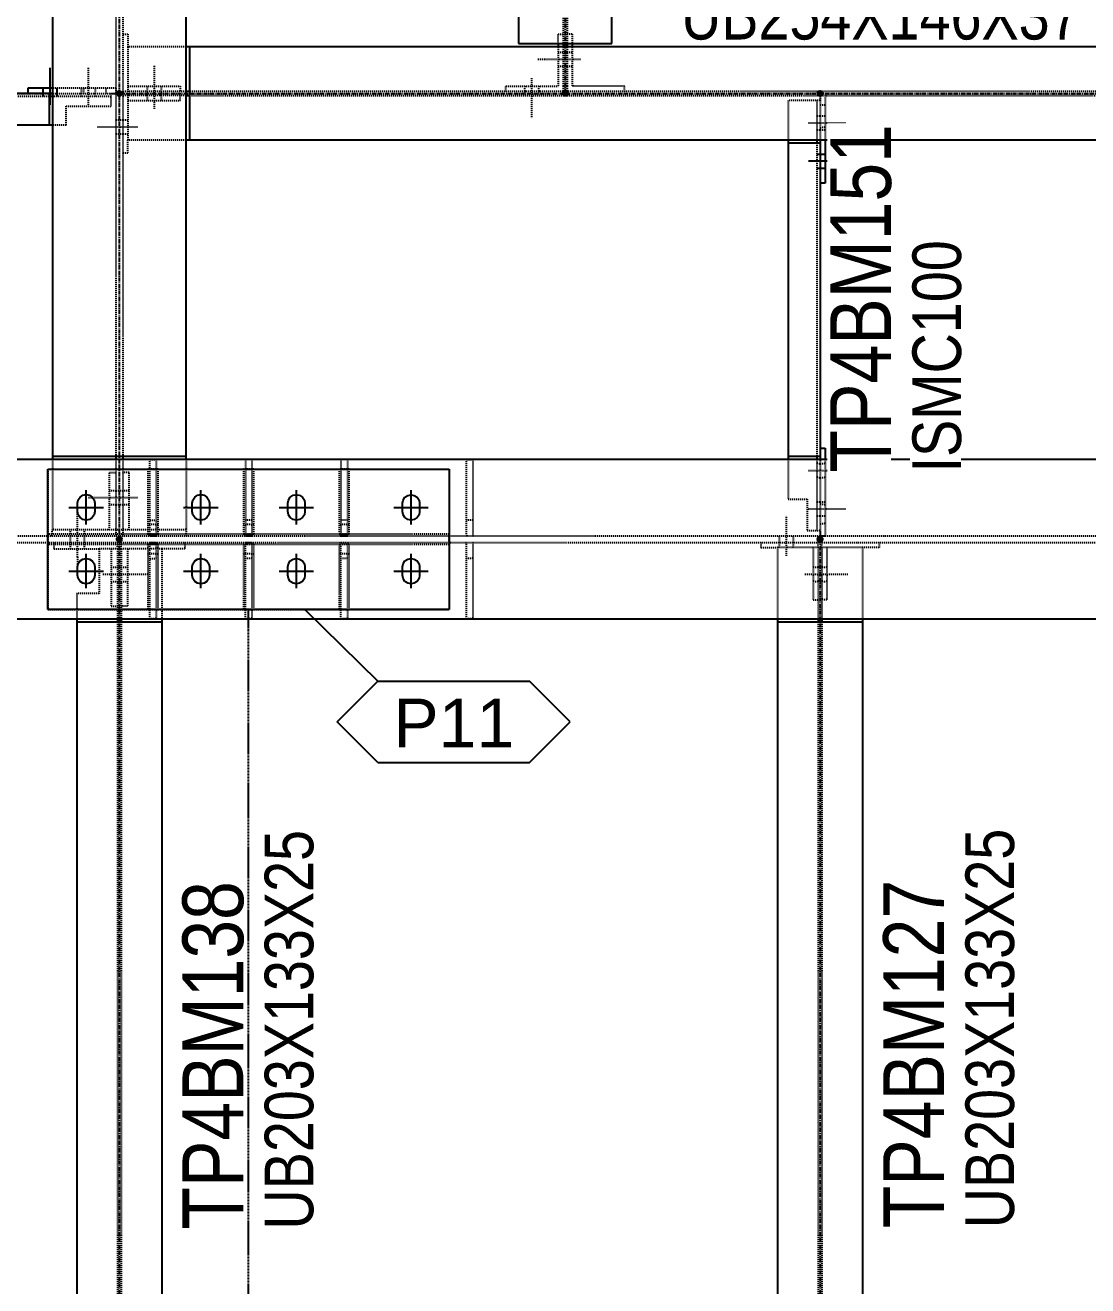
# Model space of a CAD drawing. Header units: millimetres. Extents: x 2102 to 21371, y 12217 to 26594.
# Drawn here: x 11784 to 13452, y 18349 to 20328 of the extents above; entities that cross this region are included whole.
import ezdxf

# ---------------------------------------------------------------- set-up
doc = ezdxf.new("R2010")
doc.units = ezdxf.units.MM
for name, pattern in [('CENTER', [12.7, 7.9375, -1.5875, 1.5875, -1.5875]), ('DXK_LINE_DOT2', [3.9198, 1.9599, -1.9599]), ('DXK_LINE_DOT3', [5.9187, 2.979, -0.9799, 0.9799, -0.9799])]:
    doc.linetypes.add(name, pattern=pattern)
for name, color, linetype in [('1', 7, 'Continuous'), ('2', 7, 'Continuous'), ('4', 7, 'Continuous'), ('7', 7, 'Continuous'), ('8', 7, 'Continuous')]:
    doc.layers.add(name, color=color, linetype=linetype)
doc.styles.add('Arial', font='arial.ttf', dxfattribs={"height": 0.2})
doc.styles.add('Arial Narrow', font='ARIALN.TTF', dxfattribs={"height": 0.2})

# ---------------------------------------------------------------- blocks, each defined once
blk = doc.blocks.new('Part-116860372-114946 - 114867')
at = {"layer": '4', "linetype": 'Continuous'}
blk.add_hatch(color=4, dxfattribs=at).paths.add_polyline_path([(13700.6, 19065.8, -1), (13700.6, 19075.8, -1)])
at = {"layer": '1', "color": 6, "linetype": 'DXK_LINE_DOT2'}
for p, q in [((13707.3, 24933.3), (13707.3, 19233.3)), ((13693.8, 24329.8), (13693.8, 19233.3)), ((13569.3, 19227.1), (13569.3, 19089.6)), ((13693.8, 19227.1), (13693.8, 19089.6)), ((13707.3, 19227.1), (13707.3, 19089.6)), ((13831.8, 19227.1), (13831.8, 19089.6)), ((13831.8, 19089.6), (13569.3, 19089.6))]:
    blk.add_line(p, q, dxfattribs=at)
at = {"layer": '2', "color": 2, "linetype": 'Continuous'}
for p, q in [((13569.3, 24933.3), (13569.3, 19227.1)), ((13831.8, 19227.1), (13831.8, 24933.3)), ((13831.8, 19233.3), (13569.3, 19233.3)), ((13693.8, 19233.3), (13693.8, 19227.1)), ((13707.3, 19233.3), (13707.3, 19227.1))]:
    blk.add_line(p, q, dxfattribs=at)
at = {"layer": '4', "color": 4, "linetype": 'CENTER'}
blk.add_line((13700.6, 25070.8), (13700.6, 19070.8), dxfattribs=at)
at = {"layer": '4', "color": 4, "linetype": 'Continuous'}
blk.add_circle((13700.6, 19070.8), 5, dxfattribs=at)
blk = doc.blocks.new('Part-116860372-114970 - 114867')
at = {"layer": '4', "linetype": 'Continuous'}
for points in [[(13700.6, 19940.8, -1), (13700.6, 19950.8, -1)], [(17825.6, 19940.8, -1), (17825.6, 19950.8, -1)]]:
    blk.add_hatch(color=4, dxfattribs=at).paths.add_polyline_path(points)
at = {"layer": '1', "color": 6, "linetype": 'DXK_LINE_DOT2'}
for p, q in [((13831.8, 20037.3), (13717.3, 20037.3)), ((13717.3, 20037.3), (13717.3, 19854.3)), ((17356.8, 20037.3), (16919.3, 20037.3)), ((17810.2, 20037.3), (17713.1, 20037.3)), ((17810.2, 20037.3), (17810.2, 19854.3)), ((13831.8, 19949.8), (13717.3, 19949.8)), ((13831.8, 19941.9), (13717.3, 19941.9)), ((17706.8, 19949.8), (13838.1, 19949.8)), ((13838.1, 19941.9), (17706.8, 19941.9)), ((17810.2, 19949.8), (17713.1, 19949.8)), ((17810.2, 19941.9), (17713.1, 19941.9)), ((13831.8, 19854.3), (13717.3, 19854.3)), ((17356.8, 19854.3), (16919.3, 19854.3)), ((17810.2, 19854.3), (17706.8, 19854.3))]:
    blk.add_line(p, q, dxfattribs=at)
at = {"layer": '2', "color": 2, "linetype": 'Continuous'}
for p, q in [((16919.3, 20037.3), (13831.8, 20037.3)), ((13838.1, 20037.3), (13838.1, 19854.3)), ((17713.1, 20037.3), (17356.8, 20037.3)), ((17706.8, 20037.3), (17706.8, 19854.3)), ((13838.1, 19949.8), (13831.8, 19949.8)), ((13831.8, 19941.9), (13838.1, 19941.9)), ((17713.1, 19949.8), (17706.8, 19949.8)), ((17713.1, 19941.9), (17706.8, 19941.9)), ((16919.3, 19854.3), (13831.8, 19854.3)), ((17713.1, 19854.3), (17356.8, 19854.3))]:
    blk.add_line(p, q, dxfattribs=at)
at = {"layer": '4', "color": 4, "linetype": 'CENTER'}
blk.add_line((13700.6, 19945.8), (17825.6, 19945.8), dxfattribs=at)
at = {"layer": '4', "color": 4, "linetype": 'Continuous'}
for centre in [(13700.6, 19945.8), (17825.6, 19945.8)]:
    blk.add_circle(centre, 5, dxfattribs=at)
blk = doc.blocks.new('Part-116860372-115955 - 114867')
at = {"layer": '1', "color": 6, "linetype": 'DXK_LINE_DOT2'}
for p, q in [((14959.5, 19064.6), (14959.5, 19054.6)), ((14959.5, 19054.6), (14992.3, 19054.6)), ((15062, 19054.6), (15062, 18952.1)), ((15072, 19054.6), (15072, 19064.6)), ((15062, 18952.1), (15072, 18952.1))]:
    blk.add_line(p, q, dxfattribs=at)
blk = doc.blocks.new('Part-116860372-157426 - 114867')
at = {"layer": '1', "color": 6, "linetype": 'DXK_LINE_DOT2'}
for p, q in [((14381.8, 19227.1), (13144.3, 19227.1)), ((15631.8, 19227.1), (14394.3, 19227.1)), ((13144.3, 18914.6), (14381.8, 18914.6)), ((14394.3, 18914.6), (15631.8, 18914.6))]:
    blk.add_line(p, q, dxfattribs=at)
blk = doc.blocks.new('Part-116860372-115889 - 114867')
at = {"layer": '1', "color": 6, "linetype": 'DXK_LINE_DOT2'}
for p, q in [((15085.6, 19227.1), (15085.6, 19077.1)), ((15075.6, 19139.6), (15085.6, 19139.6)), ((15075.6, 19102.1), (15085.6, 19102.1)), ((15085.6, 19077.1), (15075.6, 19077.1))]:
    blk.add_line(p, q, dxfattribs=at)
at = {"layer": '2', "color": 2, "linetype": 'Continuous'}
for p, q in [((15075.6, 19249.6), (15085.6, 19249.6)), ((15085.6, 19249.6), (15085.6, 19227.1)), ((15075.6, 19233.3), (15075.6, 19227.1))]:
    blk.add_line(p, q, dxfattribs=at)
blk = doc.blocks.new('Part-116860372-115995 - 114867')
at = {"layer": '1', "color": 6, "linetype": 'DXK_LINE_DOT2'}
for p, q in [((13719.8, 19202.1), (13707.3, 19202.1)), ((13719.8, 19089.6), (13719.8, 19202.1)), ((13707.3, 19089.6), (13707.3, 19077.1)), ((13832.3, 19089.6), (13831.8, 19089.6)), ((13832.3, 19077.1), (13832.3, 19089.6))]:
    blk.add_line(p, q, dxfattribs=at)
blk = doc.blocks.new('Bolt-116860372-115957 - 114867')
at = {"layer": '1', "color": 1, "linetype": 'DXK_LINE_DOT2'}
for p, q in [((15009.5, 19038.3), (15009.5, 19117.1)), ((14995.8, 19064.6), (14995.8, 19077.1)), ((15023.3, 19064.6), (15023.3, 19077.1)), ((14995.8, 19054.6), (14995.8, 19064.6)), ((15023.3, 19054.6), (15023.3, 19064.6))]:
    blk.add_line(p, q, dxfattribs=at)
blk = doc.blocks.new('Part-116860372-149914 - 114867')
at = {"layer": '1', "color": 6, "linetype": 'DXK_LINE_DOT2'}
for p, q in [((14381.8, 19077.1), (14381.8, 19227.1)), ((14381.8, 19227.1), (14394.3, 19227.1)), ((14394.3, 19227.1), (14394.3, 19077.1)), ((14394.3, 19108.3), (14381.8, 19108.3))]:
    blk.add_line(p, q, dxfattribs=at)
blk = doc.blocks.new('Part-116860372-114971 - 114867')
at = {"layer": '4', "linetype": 'Continuous'}
blk.add_hatch(color=4, dxfattribs=at).paths.add_polyline_path([(14575.6, 19940.8, -1), (14575.6, 19950.8, -1)])
at = {"layer": '1', "color": 6, "linetype": 'DXK_LINE_DOT2'}
for p, q in [((14579.5, 22461), (14579.5, 20043.6)), ((14571.6, 21320.8), (14571.6, 20043.6)), ((14571.6, 20037.3), (14571.6, 19959.8)), ((14579.5, 20037.3), (14579.5, 19959.8)), ((14579.5, 19959.8), (14571.6, 19959.8))]:
    blk.add_line(p, q, dxfattribs=at)
at = {"layer": '2', "color": 2, "linetype": 'Continuous'}
for p, q in [((14484.1, 21108.3), (14484.1, 20043.6)), ((14667.1, 20043.6), (14667.1, 21108.3)), ((14484.1, 20043.6), (14667.1, 20043.6)), ((14571.6, 20043.6), (14571.6, 20037.3)), ((14579.5, 20043.6), (14579.5, 20037.3))]:
    blk.add_line(p, q, dxfattribs=at)
at = {"layer": '4', "color": 4, "linetype": 'CENTER'}
blk.add_line((14575.6, 22570.8), (14575.6, 19945.8), dxfattribs=at)
at = {"layer": '4', "color": 4, "linetype": 'Continuous'}
blk.add_circle((14575.6, 19945.8), 5, dxfattribs=at)
blk = doc.blocks.new('Part-116860372-114984 - 114867')
at = {"layer": '4', "linetype": 'Continuous'}
blk.add_hatch(color=4, dxfattribs=at).paths.add_polyline_path([(13700.6, 19065.8, -1), (13700.6, 19075.8, -1)])
at = {"layer": '1', "color": 6, "linetype": 'DXK_LINE_DOT2'}
for p, q in [((13783.8, 19052.1), (13661.1, 19052.1)), ((13661.1, 19052.1), (13661.1, 18964.6)), ((13697, 19052.1), (13697, 18914.6)), ((13704.1, 19052.1), (13704.1, 18914.6)), ((13783.8, 19052.1), (13783.8, 18914.6)), ((13661.1, 18964.6), (13617.3, 18964.6)), ((13617.3, 18964.6), (13617.3, 15470.2)), ((13697, 18908.3), (13697, 15470.2)), ((13704.1, 18908.3), (13704.1, 15470.2))]:
    blk.add_line(p, q, dxfattribs=at)
at = {"layer": '2', "color": 2, "linetype": 'Continuous'}
for p, q in [((13617.3, 18914.6), (13617.3, 15464)), ((13783.8, 18908.3), (13617.3, 18908.3)), ((13697, 18914.6), (13697, 18908.3)), ((13704.1, 18914.6), (13704.1, 18908.3)), ((13783.8, 18914.6), (13783.8, 15464))]:
    blk.add_line(p, q, dxfattribs=at)
at = {"layer": '4', "color": 4, "linetype": 'CENTER'}
blk.add_line((13700.6, 19070.8), (13700.6, 15320.8), dxfattribs=at)
at = {"layer": '4', "color": 4, "linetype": 'Continuous'}
blk.add_circle((13700.6, 19070.8), 5, dxfattribs=at)
blk = doc.blocks.new('Part-116860372-114986 - 114867')
at = {"layer": '4', "linetype": 'Continuous'}
blk.add_hatch(color=4, dxfattribs=at).paths.add_polyline_path([(15075.6, 19065.8, -1), (15075.6, 19075.8, -1)])
at = {"layer": '1', "color": 6, "linetype": 'DXK_LINE_DOT2'}
for p, q in [((15158.8, 19054.6), (14992.3, 19054.6)), ((14992.3, 19054.6), (14992.3, 18914.6)), ((15072, 19054.6), (15072, 18914.6)), ((15079.1, 19054.6), (15079.1, 18914.6)), ((15158.8, 19054.6), (15158.8, 18914.6)), ((15072, 18908.3), (15072, 15470.2)), ((15079.1, 18908.3), (15079.1, 15470.2))]:
    blk.add_line(p, q, dxfattribs=at)
at = {"layer": '2', "color": 2, "linetype": 'Continuous'}
for p, q in [((14992.3, 18914.6), (14992.3, 15464)), ((15158.8, 18908.3), (14992.3, 18908.3)), ((15072, 18914.6), (15072, 18908.3)), ((15079.1, 18914.6), (15079.1, 18908.3)), ((15158.8, 18914.6), (15158.8, 15464))]:
    blk.add_line(p, q, dxfattribs=at)
at = {"layer": '4', "color": 4, "linetype": 'CENTER'}
blk.add_line((15075.6, 19070.8), (15075.6, 15320.8), dxfattribs=at)
at = {"layer": '4', "color": 4, "linetype": 'Continuous'}
blk.add_circle((15075.6, 19070.8), 5, dxfattribs=at)
blk = doc.blocks.new('Bolt-116860372-115961 - 114867')
at = {"layer": '1', "color": 1, "linetype": 'DXK_LINE_DOT2'}
for p, q in [((13618.8, 19035.8), (13618.8, 19133.3)), ((13605.1, 19077.1), (13605.1, 19089.6)), ((13605.1, 19064.6), (13605.1, 19077.1)), ((13632.6, 19077.1), (13632.6, 19089.6)), ((13632.6, 19064.6), (13632.6, 19077.1)), ((13605.1, 19052.1), (13605.1, 19064.6)), ((13632.6, 19052.1), (13632.6, 19064.6))]:
    blk.add_line(p, q, dxfattribs=at)
blk = doc.blocks.new('Part-116860372-115043 - 114867')
at = {"layer": '4', "linetype": 'Continuous'}
for points in [[(12325.6, 19940.8, -1), (12325.6, 19950.8, -1)], [(13700.6, 19940.8, -1), (13700.6, 19950.8, -1)]]:
    blk.add_hatch(color=4, dxfattribs=at).paths.add_polyline_path(points)
at = {"layer": '1', "color": 6, "linetype": 'DXK_LINE_DOT2'}
for p, q in [((12415.1, 19945.8), (12339.1, 19945.8)), ((12339.1, 19883.3), (12339.1, 19945.8)), ((12408.8, 19939.6), (12339.1, 19939.6)), ((13563.1, 19939.6), (12415.1, 19939.6)), ((13563.1, 19945.8), (13683.8, 19945.8)), ((13683.8, 19939.6), (13569.3, 19939.6)), ((13683.8, 19945.8), (13683.8, 19920.8)), ((13596.3, 19883.3), (13596.3, 19920.8)), ((13596.3, 19920.8), (13683.8, 19920.8)), ((12408.8, 19883.3), (12339.1, 19883.3)), ((13596.3, 19883.3), (13569.3, 19883.3))]:
    blk.add_line(p, q, dxfattribs=at)
at = {"layer": '2', "color": 2, "linetype": 'Continuous'}
for p, q in [((12415.1, 19939.6), (12408.8, 19939.6)), ((13563.1, 19945.8), (12415.1, 19945.8)), ((12415.1, 19945.8), (12415.1, 19883.3)), ((13563.1, 19945.8), (13563.1, 19883.3)), ((13569.3, 19939.6), (13563.1, 19939.6)), ((13569.3, 19883.3), (12408.8, 19883.3))]:
    blk.add_line(p, q, dxfattribs=at)
at = {"layer": '4', "color": 4, "linetype": 'CENTER'}
for p, q in [((12325.6, 19945.8), (12339.1, 19945.8)), ((12415.1, 19945.8), (13563.1, 19945.8)), ((13683.8, 19945.8), (13700.6, 19945.8))]:
    blk.add_line(p, q, dxfattribs=at)
at = {"layer": '4', "color": 4, "linetype": 'Continuous'}
for centre in [(12325.6, 19945.8), (13700.6, 19945.8)]:
    blk.add_circle(centre, 5, dxfattribs=at)
blk = doc.blocks.new('Part-116860372-115112 - 114867')
at = {"layer": '2', "color": 2, "linetype": 'Continuous'}
for p, q in [((20038.1, 19227.1), (9419.3, 19227.1)), ((9419.3, 18914.6), (17066.8, 18914.6))]:
    blk.add_line(p, q, dxfattribs=at)
blk = doc.blocks.new('Part-116860372-115114 - 114867')
at = {"layer": '1', "color": 6, "linetype": 'DXK_LINE_DOT2'}
for p, q in [((20038.1, 19077.1), (9419.3, 19077.1)), ((9419.3, 19064.6), (20038.1, 19064.6))]:
    blk.add_line(p, q, dxfattribs=at)
blk = doc.blocks.new('Part-116860372-115118 - 114867')
at = {"layer": '4', "linetype": 'Continuous'}
for points in [[(15075.6, 19940.8, -1), (15075.6, 19950.8, -1)], [(15075.6, 19065.8, -1), (15075.6, 19075.8, -1)]]:
    blk.add_hatch(color=4, dxfattribs=at).paths.add_polyline_path(points)
at = {"layer": '1', "color": 6, "linetype": 'DXK_LINE_DOT2'}
for p, q in [((15013.1, 19931.9), (15013.1, 19854.3)), ((15075.6, 19931.9), (15013.1, 19931.9)), ((15069.3, 19931.9), (15069.3, 19854.3)), ((15075.6, 19931.9), (15075.6, 19848.1)), ((15069.3, 19848.1), (15069.3, 19233.3)), ((15013.1, 19227.1), (15013.1, 19149.6)), ((15069.3, 19227.1), (15069.3, 19087.1)), ((15075.6, 19233.3), (15075.6, 19087.1)), ((15013.1, 19149.6), (15050.6, 19149.6)), ((15050.6, 19149.6), (15050.6, 19087.1)), ((15075.6, 19087.1), (15050.6, 19087.1))]:
    blk.add_line(p, q, dxfattribs=at)
at = {"layer": '2', "color": 2, "linetype": 'Continuous'}
for p, q in [((15013.1, 19854.3), (15013.1, 19227.1)), ((15075.6, 19848.1), (15013.1, 19848.1)), ((15069.3, 19854.3), (15069.3, 19848.1)), ((15075.6, 19848.1), (15075.6, 19233.3)), ((15075.6, 19233.3), (15013.1, 19233.3)), ((15069.3, 19233.3), (15069.3, 19227.1))]:
    blk.add_line(p, q, dxfattribs=at)
at = {"layer": '4', "color": 4, "linetype": 'CENTER'}
for p, q in [((15075.6, 19945.8), (15075.6, 19931.9)), ((15075.6, 19848.1), (15075.6, 19233.3)), ((15075.6, 19087.1), (15075.6, 19070.8))]:
    blk.add_line(p, q, dxfattribs=at)
at = {"layer": '4', "color": 4, "linetype": 'Continuous'}
for centre in [(15075.6, 19945.8), (15075.6, 19070.8)]:
    blk.add_circle(centre, 5, dxfattribs=at)
blk = doc.blocks.new('Part-116860372-150342 - 114867')
at = {"layer": '1', "color": 6, "linetype": 'DXK_LINE_DOT2'}
for p, q in [((14135.6, 18914.6), (14135.6, 19064.6)), ((14135.6, 19064.6), (14148.1, 19064.6)), ((14148.1, 19064.6), (14148.1, 18914.6)), ((14148.1, 19033.4), (14135.6, 19033.4)), ((14148.1, 18914.6), (14135.6, 18914.6))]:
    blk.add_line(p, q, dxfattribs=at)
blk = doc.blocks.new('Part-116860372-116534 - 114867')
at = {"layer": '1', "color": 6, "linetype": 'DXK_LINE_DOT2'}
for p, q in [((14348.1, 19080.9), (13560.6, 19080.8)), ((13560.6, 19060.8), (13560.6, 19080.8)), ((14348.1, 19060.9), (14348.1, 19080.9)), ((14348.1, 19060.9), (13560.6, 19060.8))]:
    blk.add_line(p, q, dxfattribs=at)
blk = doc.blocks.new('Part-116860372-116542 - 114867')
at = {"layer": '1', "color": 6, "linetype": 'DXK_LINE_DOT2'}
for p, q in [((14151.8, 19060.8), (14131.8, 19060.8)), ((14131.8, 19060.8), (14131.8, 18933.3)), ((14151.8, 18933.3), (14151.8, 19060.8)), ((14151.8, 19042.1), (14131.8, 19042.1)), ((14131.8, 18933.3), (14151.8, 18933.3))]:
    blk.add_line(p, q, dxfattribs=at)
blk = doc.blocks.new('Part-116860372-116540 - 114867')
at = {"layer": '1', "color": 6, "linetype": 'DXK_LINE_DOT2'}
for p, q in [((13964.3, 19060.8), (13944.3, 19060.8)), ((13944.3, 19060.8), (13944.3, 18933.3)), ((13964.3, 18933.3), (13964.3, 19060.8)), ((13964.3, 19042.1), (13944.3, 19042.1)), ((13944.3, 18933.3), (13964.3, 18933.3))]:
    blk.add_line(p, q, dxfattribs=at)
blk = doc.blocks.new('Part-116860372-115516 - 114867')
at = {"layer": '1', "color": 6, "linetype": 'DXK_LINE_DOT2'}
for p, q in [((14589.5, 20062.3), (14579.5, 20062.3)), ((14589.5, 20062.3), (14589.5, 20043.6)), ((14579.5, 20043.6), (14579.5, 20037.3)), ((14589.5, 20037.3), (14589.5, 19959.8)), ((14579.5, 19959.8), (14579.5, 19949.8)), ((14692, 19959.8), (14589.5, 19959.8)), ((14692, 19949.8), (14692, 19959.8))]:
    blk.add_line(p, q, dxfattribs=at)
at = {"layer": '2', "color": 2, "linetype": 'Continuous'}
blk.add_line((14589.5, 20043.6), (14589.5, 20037.3), dxfattribs=at)
blk = doc.blocks.new('Bolt-116860372-115890 - 114867')
at = {"layer": '1', "color": 1, "linetype": 'DXK_LINE_DOT2'}
for p, q in [((15053.1, 19205.8), (15125.6, 19205.8)), ((15069.3, 19219.6), (15075.6, 19219.6)), ((15075.6, 19219.6), (15085.6, 19219.6)), ((15069.3, 19192.1), (15075.6, 19192.1)), ((15075.6, 19192.1), (15085.6, 19192.1)), ((15053.1, 19130.8), (15125.6, 19130.8)), ((15069.3, 19144.6), (15075.6, 19144.6)), ((15075.6, 19144.6), (15085.6, 19144.6)), ((15069.3, 19117.1), (15075.6, 19117.1)), ((15075.6, 19117.1), (15085.6, 19117.1))]:
    blk.add_line(p, q, dxfattribs=at)
blk = doc.blocks.new('Part-116860372-115958 - 114867')
at = {"layer": '1', "color": 6, "linetype": 'DXK_LINE_DOT2'}
for p, q in [((13704.1, 19052.1), (13704.1, 19064.6)), ((13716.6, 19052.1), (13716.6, 18939.6)), ((13829.1, 19052.1), (13783.8, 19052.1)), ((13829.1, 19064.6), (13829.1, 19052.1)), ((13716.6, 18939.6), (13704.1, 18939.6))]:
    blk.add_line(p, q, dxfattribs=at)
blk = doc.blocks.new('Part-116860372-115515 - 114867')
at = {"layer": '1', "color": 6, "linetype": 'DXK_LINE_DOT2'}
for p, q in [((14561.6, 20043.6), (14561.6, 20062.3)), ((14561.6, 20062.3), (14571.6, 20062.3)), ((14561.6, 20037.3), (14561.6, 19959.8)), ((14571.6, 20043.6), (14571.6, 20037.3)), ((14459.1, 19949.8), (14459.1, 19959.8)), ((14459.1, 19959.8), (14561.6, 19959.8)), ((14571.6, 19959.8), (14571.6, 19949.8))]:
    blk.add_line(p, q, dxfattribs=at)
at = {"layer": '2', "color": 2, "linetype": 'Continuous'}
blk.add_line((14561.6, 20043.6), (14561.6, 20037.3), dxfattribs=at)
blk = doc.blocks.new('Bolt-116860372-115517 - 114867')
at = {"layer": '1', "color": 1, "linetype": 'DXK_LINE_DOT2'}
for p, q in [((14571.6, 20026), (14561.6, 20026)), ((14579.5, 20026), (14571.6, 20026)), ((14589.5, 20026), (14579.5, 20026)), ((14605.8, 20012.3), (14520.8, 20012.3)), ((14571.6, 19998.5), (14561.6, 19998.5)), ((14579.5, 19998.5), (14571.6, 19998.5)), ((14589.5, 19998.5), (14579.5, 19998.5))]:
    blk.add_line(p, q, dxfattribs=at)
blk = doc.blocks.new('Part-116860372-115519 - 114867')
at = {"layer": '1', "color": 6, "linetype": 'DXK_LINE_DOT2'}
for p, q in [((13707.3, 20062.3), (13717.3, 20062.3)), ((13717.3, 20062.3), (13717.3, 20037.3)), ((13717.3, 19949.8), (13707.3, 19949.8)), ((13717.3, 19959.8), (13819.8, 19959.8)), ((13819.8, 19959.8), (13819.8, 19949.8))]:
    blk.add_line(p, q, dxfattribs=at)
blk = doc.blocks.new('Part-116860372-115520 - 114867')
at = {"layer": '1', "color": 6, "linetype": 'DXK_LINE_DOT2'}
for p, q in [((13717.3, 19941.9), (13707.3, 19941.9)), ((13819.8, 19931.9), (13819.8, 19941.9)), ((13717.3, 19931.9), (13819.8, 19931.9)), ((13717.3, 19829.4), (13717.3, 19854.3)), ((13707.3, 19829.4), (13717.3, 19829.4))]:
    blk.add_line(p, q, dxfattribs=at)
blk = doc.blocks.new('Bolt-116860372-115521 - 114867')
at = {"layer": '1', "color": 1, "linetype": 'DXK_LINE_DOT2'}
for p, q in [((13769.8, 19915.6), (13769.8, 20000.6)), ((13756.1, 19949.8), (13756.1, 19959.8)), ((13756.1, 19941.9), (13756.1, 19949.8)), ((13756.1, 19931.9), (13756.1, 19941.9)), ((13783.6, 19949.8), (13783.6, 19959.8)), ((13783.6, 19941.9), (13783.6, 19949.8)), ((13783.6, 19931.9), (13783.6, 19941.9))]:
    blk.add_line(p, q, dxfattribs=at)
blk = doc.blocks.new('Part-116860372-115954 - 114867')
at = {"layer": '1', "color": 6, "linetype": 'DXK_LINE_DOT2'}
for p, q in [((15079.1, 19054.6), (15079.1, 19064.6)), ((15089.1, 19054.6), (15089.1, 18952.1)), ((15191.6, 19054.6), (15158.8, 19054.6)), ((15191.6, 19064.6), (15191.6, 19054.6)), ((15089.1, 18952.1), (15079.1, 18952.1))]:
    blk.add_line(p, q, dxfattribs=at)
blk = doc.blocks.new('Bolt-116860372-115528 - 114867')
at = {"layer": '1', "color": 1, "linetype": 'DXK_LINE_DOT2'}
for p, q in [((14509.1, 19975.8), (14509.1, 19897)), ((14495.4, 19959.8), (14495.4, 19949.8)), ((14495.4, 19949.8), (14495.4, 19941.9)), ((14522.9, 19959.8), (14522.9, 19949.8)), ((14522.9, 19949.8), (14522.9, 19941.9))]:
    blk.add_line(p, q, dxfattribs=at)
blk = doc.blocks.new('Bolt-116860372-115531 - 114867')
at = {"layer": '1', "color": 1, "linetype": 'DXK_LINE_DOT2'}
for p, q in [((13707.3, 19893.1), (13693.8, 19893.1)), ((13717.3, 19893.1), (13707.3, 19893.1)), ((13736.1, 19879.4), (13657.4, 19879.4)), ((13707.3, 19865.6), (13693.8, 19865.6)), ((13717.3, 19865.6), (13707.3, 19865.6))]:
    blk.add_line(p, q, dxfattribs=at)
blk = doc.blocks.new('Part-116860372-115689 - 114867')
at = {"layer": '1', "color": 6, "linetype": 'DXK_LINE_DOT2'}
for p, q in [((13693.8, 19955.8), (13569.3, 19955.8)), ((13631.3, 19945.8), (13631.3, 19955.8)), ((13675.1, 19945.8), (13675.1, 19955.8)), ((13693.8, 19955.8), (13693.8, 19945.8))]:
    blk.add_line(p, q, dxfattribs=at)
at = {"layer": '2', "color": 2, "linetype": 'Continuous'}
for p, q in [((13569.3, 19955.8), (13521.3, 19955.8)), ((13521.3, 19955.8), (13521.3, 19945.8)), ((13569.3, 19945.8), (13563.1, 19945.8))]:
    blk.add_line(p, q, dxfattribs=at)
blk = doc.blocks.new('Bolt-116860372-115690 - 114867')
at = {"layer": '1', "color": 1, "linetype": 'DXK_LINE_DOT2'}
for p, q in [((13640.1, 19923.3), (13640.1, 19995.8)), ((13626.3, 19945.8), (13626.3, 19955.8)), ((13626.3, 19939.6), (13626.3, 19945.8)), ((13653.8, 19945.8), (13653.8, 19955.8)), ((13653.8, 19939.6), (13653.8, 19945.8))]:
    blk.add_line(p, q, dxfattribs=at)
at = {"layer": '2', "color": 1, "linetype": 'Continuous'}
for p, q in [((13565.1, 19923.3), (13565.1, 19995.8)), ((13551.3, 19945.8), (13551.3, 19955.8)), ((13551.3, 19939.6), (13551.3, 19945.8)), ((13578.8, 19945.8), (13578.8, 19955.8)), ((13578.8, 19939.6), (13578.8, 19945.8))]:
    blk.add_line(p, q, dxfattribs=at)
blk = doc.blocks.new('Part-116860372-116537 - 114867')
at = {"layer": '1', "color": 6, "linetype": 'DXK_LINE_DOT2'}
for p, q in [((13560.6, 19208.3), (13560.6, 18933.3)), ((13560.6, 19208.3), (14348.1, 19208.3)), ((14348.1, 19208.3), (14348.1, 18933.3)), ((13560.6, 18933.3), (14348.1, 18933.3))]:
    blk.add_line(p, q, dxfattribs=at)
blk = doc.blocks.new('Part-116860372-116541 - 114867')
at = {"layer": '1', "color": 6, "linetype": 'DXK_LINE_DOT2'}
for p, q in [((14131.8, 19208.3), (14131.8, 19080.8)), ((14151.8, 19208.3), (14131.8, 19208.3)), ((14151.8, 19080.8), (14151.8, 19208.3)), ((14151.8, 19099.6), (14131.8, 19099.6)), ((14131.8, 19080.8), (14151.8, 19080.8))]:
    blk.add_line(p, q, dxfattribs=at)
blk = doc.blocks.new('Part-116860372-115885 - 114867')
at = {"layer": '1', "color": 6, "linetype": 'DXK_LINE_DOT2'}
for p, q in [((15085.6, 19941.9), (15085.6, 19854.3)), ((15075.6, 19923.2), (15085.6, 19923.2)), ((15075.6, 19879.4), (15085.6, 19879.4))]:
    blk.add_line(p, q, dxfattribs=at)
at = {"layer": '2', "color": 2, "linetype": 'Continuous'}
for p, q in [((15075.6, 19854.3), (15075.6, 19848.1)), ((15085.6, 19854.3), (15085.6, 19769.4)), ((15085.6, 19769.4), (15075.6, 19769.4))]:
    blk.add_line(p, q, dxfattribs=at)
blk = doc.blocks.new('Bolt-116860372-115886 - 114867')
at = {"layer": '1', "color": 1, "linetype": 'DXK_LINE_DOT2'}
for p, q in [((15069.3, 19901.9), (15075.6, 19901.9)), ((15075.6, 19901.9), (15085.6, 19901.9)), ((15053.1, 19888.2), (15125.6, 19888.2)), ((15069.3, 19874.4), (15075.6, 19874.4)), ((15075.6, 19874.4), (15085.6, 19874.4))]:
    blk.add_line(p, q, dxfattribs=at)
at = {"layer": '2', "color": 1, "linetype": 'Continuous'}
for p, q in [((15069.3, 19826.9), (15075.6, 19826.9)), ((15075.6, 19826.9), (15085.6, 19826.9)), ((15053.1, 19813.2), (15125.6, 19813.2)), ((15069.3, 19799.4), (15075.6, 19799.4)), ((15075.6, 19799.4), (15085.6, 19799.4))]:
    blk.add_line(p, q, dxfattribs=at)
blk = doc.blocks.new('Bolt-116860372-115956 - 114867')
at = {"layer": '1', "color": 1, "linetype": 'DXK_LINE_DOT2'}
for p, q in [((15045.8, 19002.1), (15130.8, 19002.1)), ((15062, 19015.8), (15072, 19015.8)), ((15072, 19015.8), (15079.1, 19015.8)), ((15079.1, 19015.8), (15089.1, 19015.8)), ((15062, 18988.3), (15072, 18988.3)), ((15072, 18988.3), (15079.1, 18988.3)), ((15079.1, 18988.3), (15089.1, 18988.3))]:
    blk.add_line(p, q, dxfattribs=at)
blk = doc.blocks.new('Part-116860372-115959 - 114867')
at = {"layer": '1', "color": 6, "linetype": 'DXK_LINE_DOT2'}
for p, q in [((13572, 19064.6), (13572, 19052.1)), ((13572, 19052.1), (13661.1, 19052.1)), ((13684.5, 19052.1), (13684.5, 18939.6)), ((13697, 19052.1), (13697, 19064.6)), ((13684.5, 18939.6), (13697, 18939.6))]:
    blk.add_line(p, q, dxfattribs=at)
blk = doc.blocks.new('Bolt-116860372-115960 - 114867')
at = {"layer": '1', "color": 1, "linetype": 'DXK_LINE_DOT2'}
for p, q in [((13668.3, 19002.1), (13759.5, 19002.1)), ((13684.5, 19015.8), (13697, 19015.8)), ((13697, 19015.8), (13704.1, 19015.8)), ((13704.1, 19015.8), (13716.6, 19015.8)), ((13684.5, 18988.3), (13697, 18988.3)), ((13697, 18988.3), (13704.1, 18988.3)), ((13704.1, 18988.3), (13716.6, 18988.3))]:
    blk.add_line(p, q, dxfattribs=at)
blk = doc.blocks.new('Part-116860372-115994 - 114867')
at = {"layer": '1', "color": 6, "linetype": 'DXK_LINE_DOT2'}
for p, q in [((13681.3, 19089.6), (13681.3, 19202.1)), ((13681.3, 19202.1), (13693.8, 19202.1)), ((13568.8, 19077.1), (13568.8, 19089.6)), ((13568.8, 19089.6), (13569.3, 19089.6)), ((13693.8, 19089.6), (13693.8, 19077.1))]:
    blk.add_line(p, q, dxfattribs=at)
blk = doc.blocks.new('Bolt-116860372-115996 - 114867')
at = {"layer": '1', "color": 1, "linetype": 'DXK_LINE_DOT2'}
for p, q in [((13736.1, 19152.1), (13638.6, 19152.1)), ((13693.8, 19165.8), (13681.3, 19165.8)), ((13707.3, 19165.8), (13693.8, 19165.8)), ((13719.8, 19165.8), (13707.3, 19165.8)), ((13693.8, 19138.3), (13681.3, 19138.3)), ((13707.3, 19138.3), (13693.8, 19138.3)), ((13719.8, 19138.3), (13707.3, 19138.3))]:
    blk.add_line(p, q, dxfattribs=at)
blk = doc.blocks.new('Bolt-116860372-115997 - 114867')
at = {"layer": '1', "color": 1, "linetype": 'DXK_LINE_DOT2'}
blk.add_line((13618.8, 19035.8), (13618.8, 19020.8), dxfattribs=at)
blk = doc.blocks.new('Part-116860372-150343 - 114867')
at = {"layer": '1', "color": 6, "linetype": 'DXK_LINE_DOT2'}
for p, q in [((13948.1, 19227.1), (13948.1, 19077.1)), ((13960.6, 19227.1), (13960.6, 19077.1)), ((13960.6, 19108.4), (13948.1, 19108.4)), ((13960.6, 19077.1), (13948.1, 19077.1))]:
    blk.add_line(p, q, dxfattribs=at)
at = {"layer": '2', "color": 2, "linetype": 'Continuous'}
blk.add_line((13960.6, 19227.1), (13948.1, 19227.1), dxfattribs=at)
blk = doc.blocks.new('Part-116860372-149915 - 114867')
at = {"layer": '1', "color": 6, "linetype": 'DXK_LINE_DOT2'}
for p, q in [((14381.8, 18914.6), (14381.8, 19064.6)), ((14394.3, 19064.6), (14394.3, 18914.6)), ((14394.3, 19033.3), (14381.8, 19033.3)), ((14394.3, 18914.6), (14381.8, 18914.6))]:
    blk.add_line(p, q, dxfattribs=at)
blk = doc.blocks.new('Part-116860372-116535 - 114867')
at = {"layer": '2', "color": 2, "linetype": 'Continuous'}
for p, q in [((13560.6, 18933.3), (13560.6, 19208.3)), ((13560.6, 19208.3), (14348.1, 19208.3)), ((14348.1, 19208.3), (14348.1, 18933.3)), ((14348.1, 18933.3), (13560.6, 18933.3))]:
    blk.add_line(p, q, dxfattribs=at)
blk = doc.blocks.new('Part-116860372-116536 - 114867')
at = {"layer": '1', "color": 6, "linetype": 'DXK_LINE_DOT2'}
for p, q in [((13756.8, 19208.3), (13756.8, 19080.8)), ((13776.8, 19208.3), (13756.8, 19208.3)), ((13776.8, 19080.8), (13776.8, 19208.3)), ((13776.8, 19099.6), (13756.8, 19099.6)), ((13756.8, 19080.8), (13776.8, 19080.8))]:
    blk.add_line(p, q, dxfattribs=at)
blk = doc.blocks.new('Part-116860372-116538 - 114867')
at = {"layer": '1', "color": 6, "linetype": 'DXK_LINE_DOT2'}
for p, q in [((13776.8, 19060.8), (13756.8, 19060.8)), ((13756.8, 19060.8), (13756.8, 18933.3)), ((13776.8, 18933.3), (13776.8, 19060.8)), ((13776.8, 19042.1), (13756.8, 19042.1)), ((13756.8, 18933.3), (13776.8, 18933.3))]:
    blk.add_line(p, q, dxfattribs=at)
blk = doc.blocks.new('Part-116860372-116539 - 114867')
at = {"layer": '1', "color": 6, "linetype": 'DXK_LINE_DOT2'}
for p, q in [((13944.3, 19208.3), (13944.3, 19080.8)), ((13964.3, 19208.3), (13944.3, 19208.3)), ((13964.3, 19080.8), (13964.3, 19208.3)), ((13964.3, 19099.6), (13944.3, 19099.6)), ((13944.3, 19080.8), (13964.3, 19080.8))]:
    blk.add_line(p, q, dxfattribs=at)
blk = doc.blocks.new('Bolt-116860372-116543 - 114867')
at = {"layer": '2', "color": 1, "linetype": 'Continuous'}
for p, q in [((13618.7, 19141.5), (13620, 19148)), ((13620, 19148), (13623.6, 19153.4)), ((13623.6, 19153.4), (13629.1, 19157.1)), ((13629.1, 19157.1), (13635.6, 19158.4)), ((13635.6, 19099.6), (13635.6, 19167.1)), ((13635.6, 19158.4), (13635.6, 19158.4)), ((13635.6, 19158.4), (13642, 19157.1)), ((13642, 19157.1), (13647.5, 19153.4)), ((13647.5, 19153.4), (13651.2, 19148)), ((13651.2, 19148), (13652.4, 19141.5)), ((13843.7, 19141.5), (13845, 19147.9)), ((13845, 19147.9), (13848.6, 19153.4)), ((13848.6, 19153.4), (13854.1, 19157.1)), ((13854.1, 19157.1), (13860.6, 19158.4)), ((13860.6, 19099.6), (13860.6, 19167.1)), ((13860.6, 19158.4), (13860.6, 19158.4)), ((13860.6, 19158.4), (13867, 19157.1)), ((13867, 19157.1), (13872.5, 19153.4)), ((13872.5, 19153.4), (13876.2, 19147.9)), ((13876.2, 19147.9), (13877.4, 19141.5)), ((14031.2, 19141.5), (14032.5, 19147.9)), ((14032.5, 19147.9), (14036.1, 19153.4)), ((14036.1, 19153.4), (14041.6, 19157.1)), ((14041.6, 19157.1), (14048.1, 19158.3)), ((14048.1, 19099.6), (14048.1, 19167.1)), ((14048.1, 19158.3), (14048.1, 19158.3)), ((14048.1, 19158.3), (14054.5, 19157.1)), ((14054.5, 19157.1), (14060, 19153.4)), ((14060, 19153.4), (14063.7, 19147.9)), ((14063.7, 19147.9), (14064.9, 19141.5)), ((14256.2, 19141.5), (14257.5, 19147.9)), ((14257.5, 19147.9), (14261.1, 19153.4)), ((14261.1, 19153.4), (14266.6, 19157)), ((14266.6, 19157), (14273.1, 19158.3)), ((14273.1, 19099.6), (14273.1, 19167.1)), ((14273.1, 19158.3), (14273.1, 19158.3)), ((14273.1, 19158.3), (14279.5, 19157)), ((14279.5, 19157), (14285, 19153.4)), ((14285, 19153.4), (14288.7, 19147.9)), ((14288.7, 19147.9), (14289.9, 19141.5)), ((13601.8, 19133.4), (13669.3, 19133.4)), ((13618.7, 19125.3), (13618.7, 19141.5)), ((13620, 19118.8), (13618.7, 19125.3)), ((13652.4, 19125.2), (13651.2, 19118.8)), ((13652.4, 19141.5), (13652.4, 19125.2)), ((13826.8, 19133.4), (13894.3, 19133.4)), ((13843.7, 19125.2), (13843.7, 19141.5)), ((13845, 19118.8), (13843.7, 19125.2)), ((13877.4, 19125.2), (13876.2, 19118.8)), ((13877.4, 19141.5), (13877.4, 19125.2)), ((14014.3, 19133.3), (14081.8, 19133.3)), ((14031.2, 19125.2), (14031.2, 19141.5)), ((14032.5, 19118.8), (14031.2, 19125.2)), ((14064.9, 19125.2), (14063.7, 19118.8)), ((14064.9, 19141.5), (14064.9, 19125.2)), ((14239.3, 19133.3), (14306.8, 19133.3)), ((14256.2, 19125.2), (14256.2, 19141.5)), ((14257.5, 19118.7), (14256.2, 19125.2)), ((14289.9, 19125.2), (14288.7, 19118.7)), ((14289.9, 19141.5), (14289.9, 19125.2)), ((13623.6, 19113.3), (13620, 19118.8)), ((13629.1, 19109.7), (13623.6, 19113.3)), ((13635.6, 19108.4), (13629.1, 19109.7)), ((13642, 19109.7), (13635.6, 19108.4)), ((13635.6, 19108.4), (13635.6, 19108.4)), ((13647.5, 19113.3), (13642, 19109.7)), ((13651.2, 19118.8), (13647.5, 19113.3)), ((13848.6, 19113.3), (13845, 19118.8)), ((13854.1, 19109.6), (13848.6, 19113.3)), ((13860.6, 19108.4), (13854.1, 19109.6)), ((13867, 19109.6), (13860.6, 19108.4)), ((13860.6, 19108.4), (13860.6, 19108.4)), ((13872.5, 19113.3), (13867, 19109.6)), ((13876.2, 19118.8), (13872.5, 19113.3)), ((14036.1, 19113.3), (14032.5, 19118.8)), ((14041.6, 19109.6), (14036.1, 19113.3)), ((14048.1, 19108.3), (14041.6, 19109.6)), ((14054.5, 19109.6), (14048.1, 19108.3)), ((14048.1, 19108.3), (14048.1, 19108.3)), ((14060, 19113.3), (14054.5, 19109.6)), ((14063.7, 19118.8), (14060, 19113.3)), ((14261.1, 19113.3), (14257.5, 19118.7)), ((14266.6, 19109.6), (14261.1, 19113.3)), ((14273.1, 19108.3), (14266.6, 19109.6)), ((14279.5, 19109.6), (14273.1, 19108.3)), ((14273.1, 19108.3), (14273.1, 19108.3)), ((14285, 19113.3), (14279.5, 19109.6)), ((14288.7, 19118.7), (14285, 19113.3)), ((13620, 19023), (13623.6, 19028.4)), ((13623.6, 19028.4), (13629.1, 19032.1)), ((13629.1, 19032.1), (13635.6, 19033.4)), ((13635.6, 18974.6), (13635.6, 19042.1)), ((13635.6, 19033.4), (13635.6, 19033.4)), ((13635.6, 19033.4), (13642, 19032.1)), ((13642, 19032.1), (13647.5, 19028.4)), ((13647.5, 19028.4), (13651.2, 19023)), ((13845, 19022.9), (13848.6, 19028.4)), ((13848.6, 19028.4), (13854.1, 19032.1)), ((13854.1, 19032.1), (13860.6, 19033.4)), ((13860.6, 18974.6), (13860.6, 19042.1)), ((13860.6, 19033.4), (13860.6, 19033.4)), ((13860.6, 19033.4), (13867, 19032.1)), ((13867, 19032.1), (13872.5, 19028.4)), ((13872.5, 19028.4), (13876.2, 19022.9)), ((14032.5, 19022.9), (14036.1, 19028.4)), ((14036.1, 19028.4), (14041.6, 19032.1)), ((14041.6, 19032.1), (14048.1, 19033.3)), ((14048.1, 18974.6), (14048.1, 19042.1)), ((14048.1, 19033.3), (14048.1, 19033.3)), ((14048.1, 19033.3), (14054.5, 19032.1)), ((14054.5, 19032.1), (14060, 19028.4)), ((14060, 19028.4), (14063.7, 19022.9)), ((14257.5, 19022.9), (14261.1, 19028.4)), ((14261.1, 19028.4), (14266.6, 19032)), ((14266.6, 19032), (14273.1, 19033.3)), ((14273.1, 18974.6), (14273.1, 19042.1)), ((14273.1, 19033.3), (14273.1, 19033.3)), ((14273.1, 19033.3), (14279.5, 19032)), ((14279.5, 19032), (14285, 19028.4)), ((14285, 19028.4), (14288.7, 19022.9)), ((13601.8, 19008.4), (13669.3, 19008.4)), ((13618.7, 19016.5), (13620, 19023)), ((13618.7, 19000.3), (13618.7, 19016.5)), ((13620, 18993.8), (13618.7, 19000.3)), ((13651.2, 19023), (13652.4, 19016.5)), ((13652.4, 19000.2), (13651.2, 18993.8)), ((13652.4, 19016.5), (13652.4, 19000.2)), ((13826.8, 19008.4), (13894.3, 19008.4)), ((13843.7, 19016.5), (13845, 19022.9)), ((13843.7, 19000.2), (13843.7, 19016.5)), ((13845, 18993.8), (13843.7, 19000.2)), ((13876.2, 19022.9), (13877.4, 19016.5)), ((13877.4, 19000.2), (13876.2, 18993.8)), ((13877.4, 19016.5), (13877.4, 19000.2)), ((14014.3, 19008.3), (14081.8, 19008.3)), ((14031.2, 19016.5), (14032.5, 19022.9)), ((14031.2, 19000.2), (14031.2, 19016.5)), ((14032.5, 18993.8), (14031.2, 19000.2)), ((14063.7, 19022.9), (14064.9, 19016.5)), ((14064.9, 19000.2), (14063.7, 18993.8)), ((14064.9, 19016.5), (14064.9, 19000.2)), ((14239.3, 19008.3), (14306.8, 19008.3)), ((14256.2, 19016.5), (14257.5, 19022.9)), ((14256.2, 19000.2), (14256.2, 19016.5)), ((14257.5, 18993.7), (14256.2, 19000.2)), ((14288.7, 19022.9), (14289.9, 19016.5)), ((14289.9, 19000.2), (14288.7, 18993.7)), ((14289.9, 19016.5), (14289.9, 19000.2)), ((13623.6, 18988.3), (13620, 18993.8)), ((13629.1, 18984.7), (13623.6, 18988.3)), ((13635.6, 18983.4), (13629.1, 18984.7)), ((13642, 18984.7), (13635.6, 18983.4)), ((13635.6, 18983.4), (13635.6, 18983.4)), ((13647.5, 18988.3), (13642, 18984.7)), ((13651.2, 18993.8), (13647.5, 18988.3)), ((13848.6, 18988.3), (13845, 18993.8)), ((13854.1, 18984.6), (13848.6, 18988.3)), ((13860.6, 18983.4), (13854.1, 18984.6)), ((13867, 18984.6), (13860.6, 18983.4)), ((13860.6, 18983.4), (13860.6, 18983.4)), ((13872.5, 18988.3), (13867, 18984.6)), ((13876.2, 18993.8), (13872.5, 18988.3)), ((14036.1, 18988.3), (14032.5, 18993.8)), ((14041.6, 18984.6), (14036.1, 18988.3)), ((14048.1, 18983.3), (14041.6, 18984.6)), ((14054.5, 18984.6), (14048.1, 18983.3)), ((14048.1, 18983.3), (14048.1, 18983.3)), ((14060, 18988.3), (14054.5, 18984.6)), ((14063.7, 18993.8), (14060, 18988.3)), ((14261.1, 18988.3), (14257.5, 18993.7)), ((14266.6, 18984.6), (14261.1, 18988.3)), ((14273.1, 18983.3), (14266.6, 18984.6)), ((14279.5, 18984.6), (14273.1, 18983.3)), ((14273.1, 18983.3), (14273.1, 18983.3)), ((14285, 18988.3), (14279.5, 18984.6)), ((14288.7, 18993.7), (14285, 18988.3))]:
    blk.add_line(p, q, dxfattribs=at)
blk = doc.blocks.new('Part-116860372-150341 - 114867')
at = {"layer": '1', "color": 6, "linetype": 'DXK_LINE_DOT2'}
for p, q in [((14135.6, 19227.1), (14135.6, 19077.1)), ((14148.1, 19227.1), (14148.1, 19077.1)), ((14148.1, 19108.4), (14135.6, 19108.4)), ((14148.1, 19077.1), (14135.6, 19077.1))]:
    blk.add_line(p, q, dxfattribs=at)
at = {"layer": '2', "color": 2, "linetype": 'Continuous'}
blk.add_line((14148.1, 19227.1), (14135.6, 19227.1), dxfattribs=at)
blk = doc.blocks.new('Part-116860372-150344 - 114867')
at = {"layer": '1', "color": 6, "linetype": 'DXK_LINE_DOT2'}
for p, q in [((13948.1, 18914.6), (13948.1, 19064.6)), ((13948.1, 19064.6), (13960.6, 19064.6)), ((13960.6, 19064.6), (13960.6, 18914.6)), ((13960.6, 19033.4), (13948.1, 19033.4)), ((13960.6, 18914.6), (13948.1, 18914.6))]:
    blk.add_line(p, q, dxfattribs=at)
blk = doc.blocks.new('Part-116860372-150346 - 114867')
at = {"layer": '1', "color": 6, "linetype": 'DXK_LINE_DOT2'}
for p, q in [((13760.6, 18914.6), (13760.6, 19064.6)), ((13760.6, 19064.6), (13773.1, 19064.6)), ((13773.1, 19064.6), (13773.1, 18914.6)), ((13760.6, 19033.4), (13773.1, 19033.4)), ((13773.1, 18914.6), (13760.6, 18914.6))]:
    blk.add_line(p, q, dxfattribs=at)
blk = doc.blocks.new('Part-116860372-157370 - 114867')
at = {"layer": '1', "color": 6, "linetype": 'DXK_LINE_DOT2'}
for p, q in [((13760.6, 19077.1), (13760.6, 19227.1)), ((13760.6, 19227.1), (13773.1, 19227.1)), ((13773.1, 19227.1), (13773.1, 19077.1)), ((13760.6, 19108.4), (13773.1, 19108.4)), ((13773.1, 19077.1), (13760.6, 19077.1))]:
    blk.add_line(p, q, dxfattribs=at)
blk = doc.blocks.new('Line-116860372-129160 - 114867')
at = {"layer": '7', "color": 1, "linetype": 'DXK_LINE_DOT3'}
blk.add_line((13954.3, 15458.3), (13954.3, 18933.3), dxfattribs=at)
blk = doc.blocks.new('Mark-116860372-129737 - 114867')
at = {"color": 0}
for points in [[(15456.3, 18504.6), (15356.3, 18504.6), (15356.3, 17718.8), (15456.3, 17718.8)], [(15318.8, 18403.9), (15193.8, 18403.9), (15193.8, 17718.8), (15318.8, 17718.8)]]:
    blk.add_wipeout(points, dxfattribs=at).dxf.layer = '8'
for points in [[(15456.3, 18504.6), (15356.3, 18504.6), (15356.3, 17718.8), (15456.3, 17718.8)], [(15318.8, 18403.9), (15193.8, 18403.9), (15193.8, 17718.8), (15318.8, 17718.8)]]:
    blk.add_wipeout(points, dxfattribs=at).dxf.layer = '8'
at = {"layer": '8', "color": 7, "style": 'Arial Narrow'}
for s, height, p in [('UB203X133X25', 95.443, (15456.3, 17718.8)), ('TP4BM127', 119.3, (15318.8, 17718.8))]:
    blk.add_text(s, height=height, rotation=90.0002, dxfattribs=at).set_placement(p)
blk = doc.blocks.new('Mark-116860372-129455 - 114867')
at = {"color": 0}
for points in [[(15214.8, 19887), (15089.8, 19887), (15089.8, 19202), (15214.8, 19202)], [(15352.3, 19658.7), (15252.3, 19658.7), (15252.3, 19202), (15352.3, 19202)]]:
    blk.add_wipeout(points, dxfattribs=at).dxf.layer = '8'
for points in [[(15214.8, 19887), (15089.8, 19887), (15089.8, 19202), (15214.8, 19202)], [(15352.3, 19658.7), (15252.3, 19658.7), (15252.3, 19202), (15352.3, 19202)]]:
    blk.add_wipeout(points, dxfattribs=at).dxf.layer = '8'
at = {"layer": '8', "color": 7, "style": 'Arial Narrow'}
for s, height, p in [('TP4BM151', 119.3, (15214.8, 19202)), ('ISMC100', 95.44, (15352.3, 19202))]:
    blk.add_text(s, height=height, rotation=90.0002, dxfattribs=at).set_placement(p)
blk = doc.blocks.new('Text-116860372-130388 - 114867')
at = {"layer": '7', "color": 6, "linetype": 'Continuous'}
for p, q in [((14064.9, 18933.3), (14208.2, 18792.5)), ((14128.2, 18712.5), (14208.2, 18792.5)), ((14208.2, 18792.5), (14505.3, 18792.5)), ((14585.3, 18712.5), (14505.3, 18792.5)), ((14208.2, 18632.5), (14128.2, 18712.5)), ((14505.3, 18632.5), (14585.3, 18712.5)), ((14208.2, 18632.5), (14505.3, 18632.5))]:
    blk.add_line(p, q, dxfattribs=at)
at = {"color": 0, "linetype": 'Continuous'}
blk.add_wipeout([(14475.3, 18662.5), (14475.3, 18762.5), (14238.2, 18762.5), (14238.2, 18662.5)], dxfattribs=at).dxf.layer = '7'
at = {"layer": '7', "color": 7, "linetype": 'Continuous', "style": 'Arial'}
blk.add_text('P11', height=95.51, dxfattribs=at).set_placement((14238.2, 18662.5))
blk = doc.blocks.new('Mark-116860372-129446 - 114867')
at = {"color": 0}
for points in [[(15488, 20189.1), (15488, 20314.1), (14802.9, 20314.1), (14802.9, 20189.1)], [(15588.7, 20051.6), (15588.7, 20151.6), (14802.9, 20151.6), (14802.9, 20051.6)]]:
    blk.add_wipeout(points, dxfattribs=at).dxf.layer = '8'
for points in [[(15488, 20189.1), (15488, 20314.1), (14802.9, 20314.1), (14802.9, 20189.1)], [(15588.7, 20051.6), (15588.7, 20151.6), (14802.9, 20151.6), (14802.9, 20051.6)]]:
    blk.add_wipeout(points, dxfattribs=at).dxf.layer = '8'
at = {"layer": '8', "color": 7, "style": 'Arial Narrow'}
for s, height, p in [('TP4BM153', 119.3, (14802.9, 20189.1)), ('UB254X146X37', 95.443, (14802.9, 20051.6))]:
    blk.add_text(s, height=height, dxfattribs=at).set_placement(p)
blk = doc.blocks.new('Mark-116860372-129735 - 114867')
at = {"color": 0}
for points in [[(14081.3, 18502.1), (13981.3, 18502.1), (13981.3, 17716.3), (14081.3, 17716.3)], [(13943.8, 18401.4), (13818.8, 18401.4), (13818.8, 17716.3), (13943.8, 17716.3)]]:
    blk.add_wipeout(points, dxfattribs=at).dxf.layer = '8'
for points in [[(14081.3, 18502.1), (13981.3, 18502.1), (13981.3, 17716.3), (14081.3, 17716.3)], [(13943.8, 18401.4), (13818.8, 18401.4), (13818.8, 17716.3), (13943.8, 17716.3)]]:
    blk.add_wipeout(points, dxfattribs=at).dxf.layer = '8'
at = {"layer": '8', "color": 7, "style": 'Arial Narrow'}
for s, height, p in [('UB203X133X25', 95.443, (14081.3, 17716.3)), ('TP4BM138', 119.3, (13943.8, 17716.3))]:
    blk.add_text(s, height=height, rotation=90.0002, dxfattribs=at).set_placement(p)

msp = doc.modelspace()

# ---------------------------------------------------------------- block references
at = {"xscale": 0.8, "yscale": 0.8, "zscale": 0.8}
for name in ['Part-116860372-114946 - 114867', 'Part-116860372-114971 - 114867', 'Mark-116860372-129446 - 114867', 'Part-116860372-115519 - 114867', 'Part-116860372-115515 - 114867', 'Part-116860372-115516 - 114867', 'Part-116860372-114970 - 114867', 'Bolt-116860372-115517 - 114867', 'Bolt-116860372-115690 - 114867', 'Bolt-116860372-115521 - 114867', 'Part-116860372-115689 - 114867', 'Bolt-116860372-115528 - 114867', 'Part-116860372-115043 - 114867', 'Part-116860372-115520 - 114867', 'Part-116860372-115118 - 114867', 'Part-116860372-115885 - 114867', 'Bolt-116860372-115886 - 114867', 'Bolt-116860372-115531 - 114867', 'Part-116860372-115889 - 114867', 'Part-116860372-157426 - 114867', 'Part-116860372-115112 - 114867', 'Part-116860372-157370 - 114867', 'Part-116860372-150343 - 114867', 'Part-116860372-150341 - 114867', 'Part-116860372-149914 - 114867', 'Bolt-116860372-115890 - 114867', 'Part-116860372-116537 - 114867', 'Part-116860372-116535 - 114867', 'Part-116860372-115994 - 114867', 'Part-116860372-115995 - 114867', 'Part-116860372-116536 - 114867', 'Part-116860372-116539 - 114867', 'Part-116860372-116541 - 114867', 'Bolt-116860372-116543 - 114867', 'Bolt-116860372-115996 - 114867', 'Bolt-116860372-115961 - 114867', 'Bolt-116860372-115957 - 114867', 'Part-116860372-115114 - 114867', 'Part-116860372-116534 - 114867', 'Part-116860372-115959 - 114867', 'Part-116860372-114984 - 114867', 'Part-116860372-115958 - 114867', 'Part-116860372-116538 - 114867', 'Part-116860372-150346 - 114867', 'Part-116860372-116540 - 114867', 'Part-116860372-150344 - 114867', 'Part-116860372-116542 - 114867', 'Part-116860372-150342 - 114867', 'Part-116860372-149915 - 114867', 'Part-116860372-115955 - 114867', 'Part-116860372-114986 - 114867', 'Part-116860372-115954 - 114867', 'Bolt-116860372-115997 - 114867', 'Bolt-116860372-115960 - 114867', 'Bolt-116860372-115956 - 114867', 'Line-116860372-129160 - 114867', 'Mark-116860372-129737 - 114867']:
    msp.add_blockref(name, (971.5, 4264.2), dxfattribs=at)

# ---------------------------------------------------------------- next in the draw order: block references
for name in ['Mark-116860372-129455 - 114867', 'Text-116860372-130388 - 114867', 'Mark-116860372-129735 - 114867']:
    msp.add_blockref(name, (971.5, 4264.2), dxfattribs=at)

doc.saveas('drawing.dxf')
